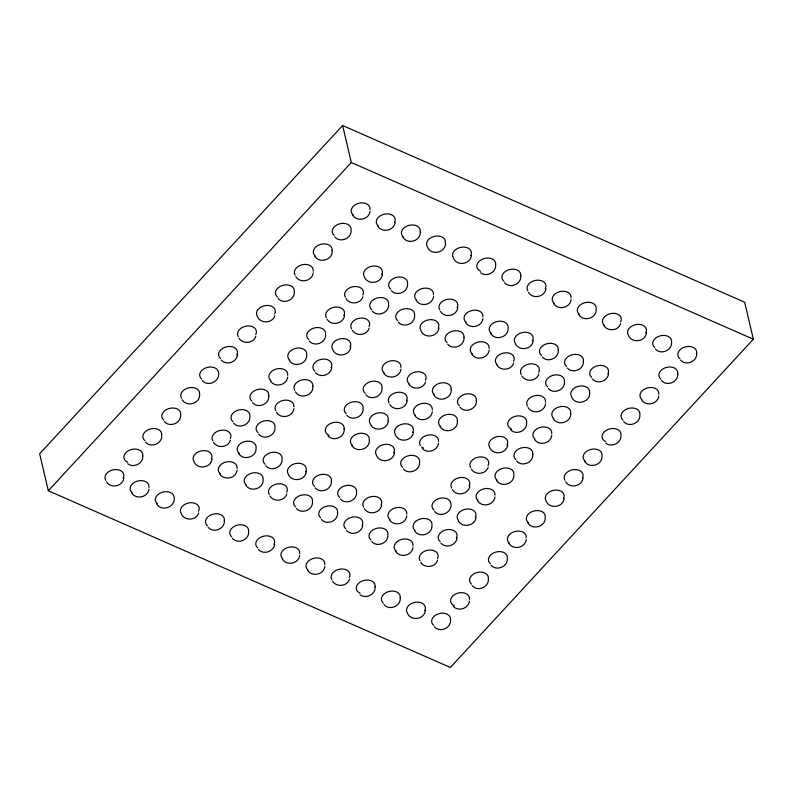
<?xml version="1.0" encoding="UTF-8"?>
<svg xmlns="http://www.w3.org/2000/svg" width="793" height="793" viewBox="0 0 793 793"><rect width="100%" height="100%" fill="white"/><g stroke="black" fill="none" stroke-linecap="round" stroke-linejoin="round"><path stroke-width="1.19" d="M123.867 478.02C122.836 486.367 110.822 488.964 106.431 481.797M148.995 489.063C147.964 497.409 135.95 500.016 131.559 492.849M237.494 354.927C236.552 362.391 226.263 365.781 221.267 360.072M211.999 459.078C210.978 468.227 196.902 470.051 193.869 461.298A9.566 6.82 -13.2 0 1 202.443 450.711A9.566 6.82 -13.2 0 1 211.315 459.197M237.127 470.12C236.086 478.466 224.082 481.073 219.681 473.907M313.235 272.861C312.204 281.208 300.19 283.805 295.799 276.638M287.75 377.012C286.709 385.358 274.705 387.965 270.304 380.799M293.935 408.573C292.904 416.92 280.891 419.527 276.499 412.36M370.053 211.315C369.013 219.661 356.999 222.258 352.607 215.091M344.559 315.465C343.518 323.812 331.514 326.419 327.113 319.252M331.811 367.546C330.869 375.01 320.58 378.4 315.584 372.69M274.636 544.295C273.694 551.759 263.405 555.14 258.409 549.44M306.316 471.696C305.295 480.845 291.219 482.669 288.186 473.917A9.566 6.82 -13.2 0 1 296.76 463.33A9.566 6.82 -13.2 0 1 305.632 471.815M350.744 347.027C349.723 356.176 335.657 358 332.614 349.247A9.566 6.82 -13.2 0 1 341.188 338.661A9.566 6.82 -13.2 0 1 350.06 347.146M395.172 222.357C394.141 230.704 382.127 233.301 377.736 226.134M382.434 274.437C381.413 283.577 367.337 285.411 364.294 276.648A9.566 6.82 -13.2 0 1 372.879 266.061A9.566 6.82 -13.2 0 1 381.74 274.556M299.764 555.338C298.723 563.684 286.719 566.281 282.318 559.115M324.892 566.38C323.851 574.727 311.847 577.334 307.446 570.167M401 369.122C399.969 377.468 387.955 380.065 383.564 372.898M433.543 296.562C432.512 304.909 420.498 307.515 416.107 300.349M362.768 525.353C361.816 532.817 351.537 536.207 346.531 530.497M407.196 400.683C406.155 409.029 394.151 411.626 389.75 404.46M394.448 452.753C393.427 461.903 379.351 463.727 376.308 454.974A9.566 6.82 -13.2 0 1 384.892 444.387A9.566 6.82 -13.2 0 1 393.754 452.872M438.876 328.084C437.855 337.233 423.779 339.057 420.746 330.304A9.566 6.82 -13.2 0 1 429.32 319.718A9.566 6.82 -13.2 0 1 438.192 328.203M381.701 504.834C380.66 513.18 368.656 515.777 364.255 508.61M471.419 255.534C470.398 264.674 456.322 266.507 453.289 257.745A9.566 6.82 -13.2 0 1 461.863 247.158A9.566 6.82 -13.2 0 1 470.735 255.653M413.381 432.244C412.36 441.384 398.284 443.218 395.251 434.455A9.566 6.82 -13.2 0 1 403.825 423.868A9.566 6.82 -13.2 0 1 412.697 432.363M457.809 307.575C456.778 315.921 444.764 318.518 440.373 311.352M432.324 411.726C431.283 420.072 419.279 422.669 414.878 415.502M406.829 515.876C405.788 524.223 393.784 526.83 389.383 519.663M438.509 443.287C437.567 450.751 427.278 454.141 422.282 448.432M482.937 318.617C481.906 326.964 469.892 329.561 465.501 322.394M413.014 547.438C411.983 555.784 399.969 558.391 395.578 551.224M489.132 350.179C488.091 358.525 476.087 361.122 471.686 353.956M425.395 610.56C424.374 619.71 410.308 621.534 407.265 612.781A9.566 6.82 -13.2 0 1 415.839 602.194A9.566 6.82 -13.2 0 1 424.711 610.679M469.833 485.891C468.792 494.237 456.788 496.844 452.387 489.678M457.085 537.971C456.144 545.435 445.854 548.825 440.858 543.116M545.941 288.632C544.9 296.978 532.896 299.576 528.495 292.409M533.193 340.703C532.172 349.852 518.097 351.676 515.063 342.923A9.566 6.82 -13.2 0 1 523.638 332.336A9.566 6.82 -13.2 0 1 532.509 340.821M476.018 517.452C474.997 526.602 460.921 528.425 457.888 519.673A9.566 6.82 -13.2 0 1 466.462 509.086A9.566 6.82 -13.2 0 1 475.334 517.571M507.698 444.863C506.677 454.002 492.612 455.836 489.568 447.074A9.566 6.82 -13.2 0 1 498.143 436.487A9.566 6.82 -13.2 0 1 507.014 444.982M494.951 496.933C493.92 505.29 481.906 507.887 477.515 500.72M469.466 601.094C468.524 608.558 458.235 611.948 453.239 606.239M571.069 299.675C570.028 308.021 558.024 310.618 553.623 303.451M545.574 403.825C544.543 412.172 532.529 414.779 528.138 407.612M551.769 435.387C550.729 443.733 538.725 446.34 534.323 439.173M526.274 539.547C525.234 547.894 513.23 550.491 508.828 543.324M564.15 498.51C563.129 507.659 549.053 509.483 546.01 500.73A9.566 6.82 -13.2 0 1 554.594 490.143A9.566 6.82 -13.2 0 1 563.456 498.628M608.578 373.84C607.636 381.314 597.347 384.694 592.351 378.985M583.083 478.001C582.052 486.347 570.038 488.944 565.647 481.777M646.454 332.812C645.433 341.952 631.357 343.785 628.314 335.033A9.566 6.82 -13.2 0 1 636.898 324.436A9.566 6.82 -13.2 0 1 645.76 332.931M658.834 395.935C657.793 404.281 645.789 406.878 641.388 399.712M255.842 336.163C253.74 343.448 242.896 344.568 238.99 338.185M198.666 512.912C196.446 520.912 183.778 521.229 181.121 513.368A9.566 6.82 -13.2 0 1 189.696 502.782A9.566 6.82 -13.2 0 1 198.567 511.277M274.774 315.644C272.564 323.653 259.886 323.97 257.229 316.11A9.566 6.82 -13.2 0 1 265.804 305.523A9.566 6.82 -13.2 0 1 274.675 314.008M230.347 440.313C228.245 447.609 217.401 448.729 213.495 442.345M286.788 493.97C284.697 501.255 273.843 502.375 269.937 495.992M362.907 296.701C360.805 303.997 349.961 305.117 346.055 298.733M369.092 328.262C367 335.558 356.146 336.678 352.241 330.294M349.426 579.177C347.334 586.473 336.48 587.593 332.574 581.21M425.544 381.919C423.442 389.204 412.588 390.325 408.682 383.941M437.558 560.245C435.456 567.53 424.612 568.65 420.706 562.267M513.666 362.976C511.574 370.262 500.72 371.382 496.814 365.008M488.171 467.127C486.079 474.422 475.225 475.542 471.32 469.159M538.794 374.018C536.702 381.314 525.848 382.434 521.943 376.051M620.731 323.524C618.639 330.81 607.785 331.93 603.879 325.546M342.635 125.522L39.65 453.774L48.323 490.758L450.365 667.478L753.35 339.226L744.677 302.242L342.635 125.522L351.309 162.496L753.35 339.226M48.323 490.758L351.309 162.496M480.568 272.742C486.505 277.51 496.378 272.425 495.655 264.803A9.566 6.82 -13.2 0 0 482.521 259.123A9.566 6.82 -13.2 0 0 480.568 271.236M605.842 443.168C611.77 447.936 621.653 442.851 620.929 435.228A9.566 6.82 -13.2 0 0 607.795 429.548A9.566 6.82 -13.2 0 0 605.842 441.661M360.022 594.681C365.96 599.449 375.832 594.363 375.119 586.731M127.693 463.717C133.62 468.475 143.503 463.399 142.78 455.767M680.473 360.042C685.886 366.376 697.523 361.469 696.68 353.163M655.345 348.999C660.757 355.323 672.395 350.417 671.552 342.12M661.54 380.561C666.953 386.885 678.59 381.978 677.737 373.681M504.586 282.724C509.998 289.058 521.635 284.152 520.783 275.845M623.665 421.589C629.077 427.923 640.714 423.016 639.872 414.709A9.566 6.82 -13.2 0 0 627.897 408.603A9.566 6.82 -13.2 0 0 623.02 420.082M567.223 367.942C572.635 374.266 584.272 369.36 583.42 361.053M542.095 356.9C547.507 363.224 559.144 358.317 558.292 350.01M548.28 388.461C553.692 394.785 565.33 389.878 564.487 381.572M447.777 344.281C453.19 350.605 464.827 345.698 463.974 337.392M391.326 290.625C396.738 296.949 408.375 292.042 407.533 283.735A9.566 6.82 -13.2 0 0 395.558 277.639A9.566 6.82 -13.2 0 0 390.681 289.108M334.884 236.968C340.296 243.302 351.933 238.396 351.081 230.089A9.566 6.82 -13.2 0 0 339.117 223.983A9.566 6.82 -13.2 0 0 334.23 235.462M510.414 429.489C515.817 435.813 527.454 430.906 526.611 422.61A9.566 6.82 -13.2 0 0 513.477 416.93A9.566 6.82 -13.2 0 0 511.525 429.043M398.383 322.226C403.796 328.55 415.433 323.643 414.58 315.336A9.566 6.82 -13.2 0 0 402.616 309.24A9.566 6.82 -13.2 0 0 397.729 320.709M372.393 311.143C377.805 317.468 389.442 312.561 388.59 304.254A9.566 6.82 -13.2 0 0 376.625 298.158A9.566 6.82 -13.2 0 0 371.739 309.627M516.6 461.05C522.012 467.374 533.649 462.468 532.807 454.161M460.158 407.394C465.57 413.728 477.208 408.821 476.355 400.515M278.075 298.525C283.488 304.849 295.125 299.942 294.272 291.636A9.566 6.82 -13.2 0 0 282.308 285.53A9.566 6.82 -13.2 0 0 277.421 297.008M365.841 394.775C371.243 401.109 382.88 396.203 382.038 387.896A9.566 6.82 -13.2 0 0 370.073 381.79A9.566 6.82 -13.2 0 0 365.186 393.269M309.389 341.129C314.801 347.453 326.438 342.546 325.596 334.24M403.35 468.95C408.752 475.275 420.389 470.368 419.547 462.061A9.566 6.82 -13.2 0 0 407.572 455.955A9.566 6.82 -13.2 0 0 402.695 467.434M346.898 415.294C352.31 421.618 363.947 416.712 363.105 408.415A9.566 6.82 -13.2 0 0 351.13 402.309A9.566 6.82 -13.2 0 0 346.254 413.777M491.105 565.201C496.517 571.535 508.154 566.628 507.312 558.322A9.566 6.82 -13.2 0 0 495.338 552.215A9.566 6.82 -13.2 0 0 490.461 563.694M434.663 511.554C440.71 518.543 453.09 511.822 450.791 502.911A9.566 6.82 -13.2 0 0 437.726 498.995A9.566 6.82 -13.2 0 0 434.009 510.038M327.965 435.813C333.377 442.137 345.014 437.23 344.162 428.924M472.172 585.72C477.584 592.044 489.222 587.137 488.369 578.84A9.566 6.82 -13.2 0 0 476.405 572.734A9.566 6.82 -13.2 0 0 471.518 584.203M252.58 402.675C257.993 409 269.63 404.093 268.787 395.786M340.346 498.936C345.758 505.26 357.395 500.353 356.543 492.047M371.659 541.54C377.071 547.864 388.709 542.957 387.866 534.651A9.566 6.82 -13.2 0 0 375.892 528.554A9.566 6.82 -13.2 0 0 371.015 540.023M315.217 487.883C320.63 494.217 332.267 489.311 331.415 481.004M258.776 434.237C264.178 440.561 275.815 435.654 274.973 427.348A9.566 6.82 -13.2 0 0 262.998 421.252A9.566 6.82 -13.2 0 0 258.121 432.72M202.324 380.581C208.381 387.569 220.751 380.858 218.452 371.947A9.566 6.82 -13.2 0 0 205.397 368.031A9.566 6.82 -13.2 0 0 201.68 379.074M233.648 423.194C239.05 429.519 250.687 424.612 249.845 416.305A9.566 6.82 -13.2 0 0 237.88 410.209A9.566 6.82 -13.2 0 0 232.993 421.678M434.296 626.748C439.709 633.082 451.346 628.175 450.503 619.868M265.824 465.838C271.236 472.162 282.873 467.255 282.03 458.949A9.566 6.82 -13.2 0 0 270.056 452.853A9.566 6.82 -13.2 0 0 265.179 464.321M321.403 519.445C326.815 525.779 338.452 520.872 337.61 512.565M296.285 508.402C301.687 514.726 313.324 509.82 312.482 501.523A9.566 6.82 -13.2 0 0 300.507 495.417A9.566 6.82 -13.2 0 0 295.63 506.886M384.04 604.663C389.452 610.987 401.089 606.08 400.247 597.773M164.448 421.618C169.861 427.942 181.498 423.036 180.655 414.729A9.566 6.82 -13.2 0 0 168.681 408.633A9.566 6.82 -13.2 0 0 163.804 420.102M145.516 442.127C150.928 448.461 162.565 443.555 161.722 435.248A9.566 6.82 -13.2 0 0 149.748 429.142A9.566 6.82 -13.2 0 0 144.871 440.621M232.418 538.348C237.831 544.682 249.468 539.775 248.615 531.469M208.153 527.345C213.565 533.669 225.202 528.762 224.35 520.456M578.751 314.504C583.47 322.414 597.07 318.221 596.167 308.983A9.566 6.82 -13.2 0 0 584.203 302.876A9.566 6.82 -13.2 0 0 579.316 314.345M490.629 333.447C495.347 341.357 508.937 337.164 508.045 327.925A9.566 6.82 -13.2 0 0 496.071 321.819A9.566 6.82 -13.2 0 0 491.194 333.288M402.864 237.186C407.582 245.096 421.172 240.903 420.28 231.665M553.256 418.654C557.985 426.565 571.575 422.382 570.673 413.133M584.58 461.258C589.298 469.178 602.898 464.985 601.996 455.737A9.566 6.82 -13.2 0 0 590.022 449.641A9.566 6.82 -13.2 0 0 585.145 461.11M314.732 256.129C319.45 264.039 333.05 259.846 332.148 250.608M433.811 394.993C438.539 402.903 452.129 398.71 451.227 389.472M496.448 480.201C501.166 488.121 514.766 483.928 513.864 474.68A9.566 6.82 -13.2 0 0 501.9 468.584A9.566 6.82 -13.2 0 0 497.013 480.052M527.771 522.805C532.49 530.725 546.08 526.532 545.188 517.284A9.566 6.82 -13.2 0 0 533.213 511.188A9.566 6.82 -13.2 0 0 528.336 522.656M440.006 426.555C444.724 434.465 458.324 430.272 457.422 421.033M289.237 360.28C293.965 368.19 307.555 364.007 306.653 354.758A9.566 6.82 -13.2 0 0 294.689 348.652A9.566 6.82 -13.2 0 0 289.802 360.131M351.874 445.488C356.592 453.408 370.192 449.215 369.29 439.976A9.566 6.82 -13.2 0 0 357.326 433.87A9.566 6.82 -13.2 0 0 352.439 445.339M295.432 391.841C300.151 399.751 313.75 395.568 312.848 386.32M414.511 530.705C419.229 538.616 432.829 534.432 431.927 525.184A9.566 6.82 -13.2 0 0 419.963 519.078A9.566 6.82 -13.2 0 0 415.076 530.557M238.624 453.388C243.342 461.308 256.932 457.115 256.04 447.867A9.566 6.82 -13.2 0 0 244.066 441.76A9.566 6.82 -13.2 0 0 239.189 453.239M182.172 399.741C186.9 407.652 200.49 403.459 199.588 394.22M245.671 484.989C250.39 492.899 263.99 488.706 263.088 479.468A9.566 6.82 -13.2 0 0 251.123 473.362A9.566 6.82 -13.2 0 0 246.236 484.84M156.687 503.892C161.96 512.605 176.532 506.509 174.024 496.616A9.566 6.82 -13.2 0 0 160.959 492.701A9.566 6.82 -13.2 0 0 157.252 503.743M589.615 392.614C590.666 402.725 574.766 406.194 571.505 396.579A9.566 6.82 -13.2 0 1 578.85 386.191A9.566 6.82 -13.2 0 1 589.566 392.664M445.408 242.708C446.459 252.818 430.559 256.288 427.298 246.663A9.566 6.82 -13.2 0 1 434.643 236.284A9.566 6.82 -13.2 0 1 445.359 242.747M420.379 445.507A9.566 6.82 -13.2 0 1 427.724 435.119A9.566 6.82 -13.2 0 1 438.43 441.592M423.393 447.976A9.566 6.82 -13.2 0 1 421.628 446.915M329.075 435.357A9.566 6.82 -13.2 0 1 331.028 423.254A9.566 6.82 -13.2 0 1 344.112 428.973M415.443 415.354A9.566 6.82 -13.2 0 1 420.32 403.885A9.566 6.82 -13.2 0 1 432.244 410.031M409.247 383.792A9.566 6.82 -13.2 0 1 415.344 371.996A9.566 6.82 -13.2 0 1 425.444 380.283M384.119 372.75A9.566 6.82 -13.2 0 1 389.006 361.281A9.566 6.82 -13.2 0 1 400.921 367.417M440.571 426.396A9.566 6.82 -13.2 0 1 445.448 414.927A9.566 6.82 -13.2 0 1 457.373 421.073M434.376 394.835A9.566 6.82 -13.2 0 1 439.263 383.366A9.566 6.82 -13.2 0 1 451.177 389.512M389.056 402.894A9.566 6.82 -13.2 0 1 397.64 392.307A9.566 6.82 -13.2 0 1 406.502 400.802M459.504 405.887A9.566 6.82 -13.2 0 1 464.391 394.408A9.566 6.82 -13.2 0 1 476.306 400.554M351.547 328.728A9.566 6.82 -13.2 0 1 360.131 318.142A9.566 6.82 -13.2 0 1 368.993 326.627M553.821 418.506A9.566 6.82 -13.2 0 1 558.708 407.027A9.566 6.82 -13.2 0 1 570.623 413.173M326.419 317.686A9.566 6.82 -13.2 0 1 335.003 307.099A9.566 6.82 -13.2 0 1 343.865 315.584M527.444 406.046A9.566 6.82 -13.2 0 1 534.789 395.667A9.566 6.82 -13.2 0 1 545.495 402.13M416.672 300.19A9.566 6.82 -13.2 0 1 421.549 288.721A9.566 6.82 -13.2 0 1 433.474 294.867M207.498 525.828A9.566 6.82 -13.2 0 1 212.385 514.36A9.566 6.82 -13.2 0 1 224.3 520.505M541.441 355.383A9.566 6.82 -13.2 0 1 546.327 343.914A9.566 6.82 -13.2 0 1 558.242 350.05M389.948 519.504A9.566 6.82 -13.2 0 1 394.835 508.035A9.566 6.82 -13.2 0 1 406.75 514.181M521.249 374.484A9.566 6.82 -13.2 0 1 529.833 363.898A9.566 6.82 -13.2 0 1 538.695 372.383M654.701 347.483A9.566 6.82 -13.2 0 1 659.578 336.014A9.566 6.82 -13.2 0 1 671.502 342.16M470.636 467.592A9.566 6.82 -13.2 0 1 479.21 457.006A9.566 6.82 -13.2 0 1 488.082 465.501M451.693 488.111A9.566 6.82 -13.2 0 1 460.267 477.525A9.566 6.82 -13.2 0 1 469.139 486.01M294.738 390.275A9.566 6.82 -13.2 0 1 302.083 379.897A9.566 6.82 -13.2 0 1 312.799 386.36M275.805 410.794A9.566 6.82 -13.2 0 1 283.151 400.415A9.566 6.82 -13.2 0 1 293.856 406.878M314.93 371.174A9.566 6.82 -13.2 0 1 321.026 359.378A9.566 6.82 -13.2 0 1 331.127 367.665M497.38 364.849A9.566 6.82 -13.2 0 1 503.466 353.054A9.566 6.82 -13.2 0 1 513.567 361.34M447.123 342.764A9.566 6.82 -13.2 0 1 452.01 331.286A9.566 6.82 -13.2 0 1 463.925 337.431M547.636 386.944A9.566 6.82 -13.2 0 1 552.513 375.466A9.566 6.82 -13.2 0 1 564.438 381.611M472.251 353.807A9.566 6.82 -13.2 0 1 477.138 342.338A9.566 6.82 -13.2 0 1 489.053 348.484M339.691 497.419A9.566 6.82 -13.2 0 1 344.578 485.95A9.566 6.82 -13.2 0 1 356.493 492.096M314.563 486.377A9.566 6.82 -13.2 0 1 319.45 474.898A9.566 6.82 -13.2 0 1 331.365 481.044M363.571 507.054A9.566 6.82 -13.2 0 1 372.145 496.468A9.566 6.82 -13.2 0 1 381.017 504.953M220.246 473.748A9.566 6.82 -13.2 0 1 225.133 462.279A9.566 6.82 -13.2 0 1 237.048 468.425M396.143 551.066A9.566 6.82 -13.2 0 1 401.02 539.597A9.566 6.82 -13.2 0 1 412.945 545.743M320.759 517.938A9.566 6.82 -13.2 0 1 325.636 506.459A9.566 6.82 -13.2 0 1 337.56 512.605M345.887 528.981A9.566 6.82 -13.2 0 1 351.973 517.185A9.566 6.82 -13.2 0 1 362.074 525.472M269.243 494.435A9.566 6.82 -13.2 0 1 277.828 483.839A9.566 6.82 -13.2 0 1 286.689 492.334M383.396 603.146A9.566 6.82 -13.2 0 1 388.273 591.677A9.566 6.82 -13.2 0 1 400.197 597.823M331.88 579.643A9.566 6.82 -13.2 0 1 340.465 569.057A9.566 6.82 -13.2 0 1 349.326 577.542M433.652 625.241A9.566 6.82 -13.2 0 1 438.529 613.762A9.566 6.82 -13.2 0 1 450.454 619.908M360.032 593.164A9.566 6.82 -13.2 0 1 361.985 581.061A9.566 6.82 -13.2 0 1 375.069 586.78M454.349 605.783A9.566 6.82 -13.2 0 1 456.302 593.679A9.566 6.82 -13.2 0 1 469.387 599.399M420.012 560.701A9.566 6.82 -13.2 0 1 428.587 550.114A9.566 6.82 -13.2 0 1 437.458 558.609M440.204 541.599A9.566 6.82 -13.2 0 1 446.29 529.803A9.566 6.82 -13.2 0 1 456.391 538.09M509.393 543.175A9.566 6.82 -13.2 0 1 514.28 531.707A9.566 6.82 -13.2 0 1 526.195 537.852M478.08 500.571A9.566 6.82 -13.2 0 1 482.957 489.093A9.566 6.82 -13.2 0 1 494.882 495.238M515.956 459.534A9.566 6.82 -13.2 0 1 520.832 448.065A9.566 6.82 -13.2 0 1 532.757 454.211M534.888 439.015A9.566 6.82 -13.2 0 1 539.765 427.546A9.566 6.82 -13.2 0 1 551.69 433.692M591.697 377.468A9.566 6.82 -13.2 0 1 597.793 365.682A9.566 6.82 -13.2 0 1 607.884 373.959M564.953 480.211A9.566 6.82 -13.2 0 1 573.527 469.625A9.566 6.82 -13.2 0 1 582.399 478.12M641.953 399.563A9.566 6.82 -13.2 0 1 646.83 388.094A9.566 6.82 -13.2 0 1 658.755 394.24M660.886 379.044A9.566 6.82 -13.2 0 1 665.773 367.575A9.566 6.82 -13.2 0 1 677.688 373.721M566.569 366.425A9.566 6.82 -13.2 0 1 571.456 354.957A9.566 6.82 -13.2 0 1 583.37 361.102M679.829 358.525A9.566 6.82 -13.2 0 1 684.706 347.056A9.566 6.82 -13.2 0 1 696.631 353.202M604.444 325.398A9.566 6.82 -13.2 0 1 610.531 313.602A9.566 6.82 -13.2 0 1 620.632 321.889M554.188 303.303A9.566 6.82 -13.2 0 1 559.075 291.834A9.566 6.82 -13.2 0 1 570.99 297.98M466.066 322.245A9.566 6.82 -13.2 0 1 470.943 310.777A9.566 6.82 -13.2 0 1 482.868 316.922M439.679 309.785A9.566 6.82 -13.2 0 1 448.253 299.199A9.566 6.82 -13.2 0 1 457.125 307.694M527.811 290.843A9.566 6.82 -13.2 0 1 536.385 280.256A9.566 6.82 -13.2 0 1 545.257 288.751M503.932 281.218A9.566 6.82 -13.2 0 1 508.819 269.739A9.566 6.82 -13.2 0 1 520.733 275.885M345.361 297.167A9.566 6.82 -13.2 0 1 353.936 286.58A9.566 6.82 -13.2 0 1 362.807 295.075M308.745 339.612A9.566 6.82 -13.2 0 1 313.622 328.143A9.566 6.82 -13.2 0 1 325.546 334.289M270.869 380.64A9.566 6.82 -13.2 0 1 275.746 369.171A9.566 6.82 -13.2 0 1 287.671 375.317M251.936 401.159A9.566 6.82 -13.2 0 1 256.813 389.69A9.566 6.82 -13.2 0 1 268.728 395.836M212.802 440.779A9.566 6.82 -13.2 0 1 221.376 430.193A9.566 6.82 -13.2 0 1 230.248 438.678M308.011 570.008A9.566 6.82 -13.2 0 1 312.888 558.54A9.566 6.82 -13.2 0 1 324.813 564.685M282.883 558.966A9.566 6.82 -13.2 0 1 287.77 547.497A9.566 6.82 -13.2 0 1 299.685 553.643M257.755 547.923A9.566 6.82 -13.2 0 1 263.851 536.127A9.566 6.82 -13.2 0 1 273.942 544.414M231.764 536.841A9.566 6.82 -13.2 0 1 236.651 525.362A9.566 6.82 -13.2 0 1 248.566 531.508M132.124 492.691A9.566 6.82 -13.2 0 1 137.001 481.222A9.566 6.82 -13.2 0 1 148.925 487.368M105.737 480.241A9.566 6.82 -13.2 0 1 114.311 469.644A9.566 6.82 -13.2 0 1 123.183 478.139M127.693 462.2A9.566 6.82 -13.2 0 1 129.646 450.097A9.566 6.82 -13.2 0 1 142.73 455.806M181.488 398.175A9.566 6.82 -13.2 0 1 188.833 387.797A9.566 6.82 -13.2 0 1 199.539 394.26M220.613 358.555A9.566 6.82 -13.2 0 1 226.699 346.759A9.566 6.82 -13.2 0 1 236.8 355.046M238.297 336.629A9.566 6.82 -13.2 0 1 246.871 326.032A9.566 6.82 -13.2 0 1 255.742 334.527M295.105 275.082A9.566 6.82 -13.2 0 1 302.45 264.693A9.566 6.82 -13.2 0 1 313.166 271.166M315.297 255.97A9.566 6.82 -13.2 0 1 320.184 244.502A9.566 6.82 -13.2 0 1 332.098 250.647M353.172 214.943A9.566 6.82 -13.2 0 1 358.049 203.474A9.566 6.82 -13.2 0 1 369.974 209.62M378.301 225.985A9.566 6.82 -13.2 0 1 384.387 214.189A9.566 6.82 -13.2 0 1 394.488 222.476M403.429 237.028A9.566 6.82 -13.2 0 1 408.306 225.559A9.566 6.82 -13.2 0 1 420.231 231.705M388.253 421.192C387.232 430.341 373.166 432.165 370.123 423.412A9.566 6.82 -13.2 0 1 376.259 413.351A9.566 6.82 -13.2 0 1 388.154 417.693L388.253 421.192"/></g></svg>
